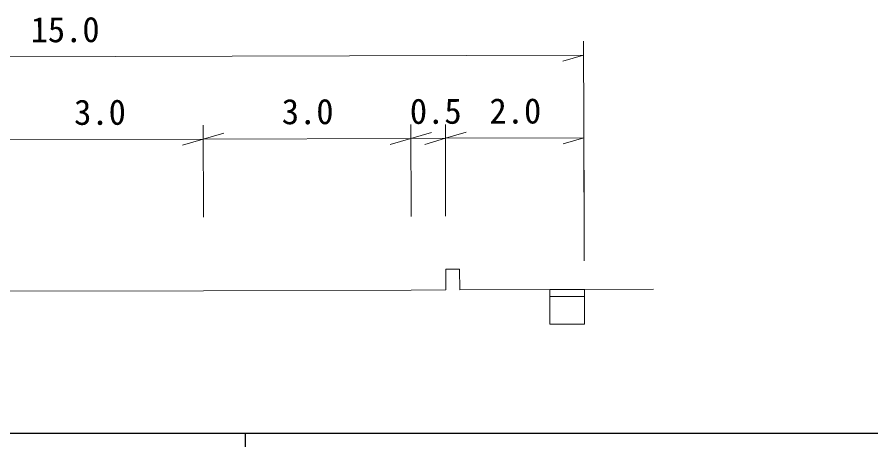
# Model space of a CAD drawing. Units: millimetres, scale not verified. Extents: x 40000 to 680000, y 20000 to 380000.
# Drawn here: x 151514 to 213182, y 204000 to 235061 of the extents above; entities that cross this region are included whole.
import ezdxf
from ezdxf.enums import TextEntityAlignment as Align

# ---------------------------------------------------------------- set-up
doc = ezdxf.new("R2010")
doc.units = ezdxf.units.MM
doc.header["$LTSCALE"] = 1000
doc.layers.add('M-STR-HTXT', color=7, linetype='Continuous', lineweight=13)
doc.layers.add('M-TTL-BAND', color=7, linetype='Continuous', lineweight=25)
doc.styles.add('ＭＳ ゴシック', font='')
doc.styles.get('ＭＳ ゴシック').set_extended_font_data('MS Gothic')

msp = doc.modelspace()

# ---------------------------------------------------------------- linework, layer by layer
at = {"layer": 'M-STR-HTXT'}
for p, q in [((192430, 233308), (192448, 227331)), ((117433, 232079), (192433, 232308)), ((192433, 232308), (190934, 231873)), ((164948, 227247), (164969, 220611)), ((179948, 227293), (179968, 220656)), ((182448, 227300), (182468, 220664)), ((192448, 227331), (192468, 220695)), ((192448, 227331), (192478, 217450)), ((164951, 226247), (166450, 226682)), ((179951, 226293), (181450, 226728)), ((182451, 226300), (183950, 226736)), ((182451, 226300), (192451, 226331)), ((192451, 226331), (190952, 225895)), ((149951, 226201), (164951, 226247)), ((164951, 226247), (163453, 225811)), ((164951, 226247), (179951, 226293)), ((179951, 226293), (178453, 225857)), ((179951, 226293), (182451, 226300)), ((182451, 226300), (180953, 225864)), ((182480, 216844), (183480, 216847)), ((182485, 215344), (182480, 216844)), ((183480, 216847), (183485, 215347)), ((149985, 215245), (164985, 215291)), ((164985, 215291), (179985, 215337)), ((179985, 215337), (182485, 215344)), ((183485, 215347), (189985, 215367)), ((189985, 215367), (192485, 215375)), ((189985, 215367), (189986, 214867)), ((192485, 215375), (197485, 215390)), ((192486, 214875), (192485, 215375)), ((189986, 214867), (192486, 214875)), ((189986, 214867), (189992, 212867)), ((192492, 212875), (192486, 214875)), ((189992, 212867), (192492, 212875))]:
    msp.add_line(p, q, dxfattribs=at)
at = {"layer": 'M-TTL-BAND'}
for p, q in [((40000, 205000), (579000, 205000)), ((168000, 205000), (168000, 204000))]:
    msp.add_line(p, q, dxfattribs=at)

# ---------------------------------------------------------------- texts
at = {"layer": 'M-STR-HTXT', "style": 'ＭＳ ゴシック'}
for s, p in [('15.0', (152494, 232686)), ('3.0', (155637, 226718)), ('3.0', (170637, 226764)), ('0.5', (179887, 226792)), ('2.0', (185637, 226810))]:
    msp.add_text(s, height=1833, rotation=0.175, dxfattribs=at).set_placement(p, align=Align.BOTTOM_LEFT)

doc.saveas('drawing.dxf')
